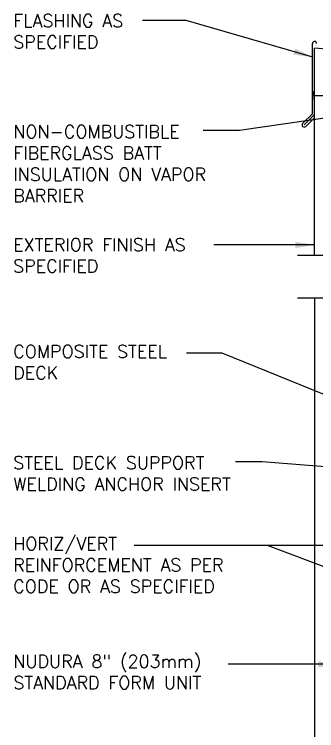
# Model space of a CAD drawing. Header units: inches. Extents: x 223.5 to 274.3, y 227.7 to 302.2.
# Drawn here: x 223.52 to 241.21, y 260.2 to 302.18 of the extents above; entities that cross this region are included whole.
import ezdxf

# ---------------------------------------------------------------- set-up
doc = ezdxf.new("R2010")
doc.units = ezdxf.units.IN
doc.header["$LTSCALE"] = 0.5
doc.header["$MEASUREMENT"] = 0
for name, color, linetype in [('HATCH', 12, 'Continuous'), ('LINE9', 9, 'Continuous'), ('TEXT', 4, 'Continuous')]:
    doc.layers.add(name, color=color, linetype=linetype)
doc.styles.add('DIM', font='romans.shx', dxfattribs={"width": 0.7})
doc.styles.add('ROMANS', font='romans.shx', dxfattribs={"height": 1.125})
doc.dimstyles.new('ext_12', dxfattribs={"dimscale": 12, "dimtxt": 0.09375, "dimasz": 0.09375, "dimexe": 0.09375, "dimexo": 0.0625, "dimgap": 0.0625, "dimtad": 1, "dimdec": 1, "dimzin": 3, "dimdsep": 46, "dimlunit": 4, "dimtxsty": 'DIM', "dimcen": 0.09, "dimdle": 0.09375, "dimclrt": 4, "dimadec": 0, "dimazin": 0, "dimtfac": 1, "dimtdec": 1, "dimtmove": 2, "dimatfit": 3, "dimfxl": 1, "dimfrac": 2, "dimtolj": 1, "dimtzin": 0, "dimarcsym": 0})

msp = doc.modelspace()

# ---------------------------------------------------------------- linework, layer by layer
at = {"layer": 'HATCH'}
for p, q in [((240.96, 296.353), (240.96, 300.465)), ((241.085, 296.302), (241.085, 300.206)), ((243.489, 299.996), (241.085, 300.206)), ((240.96, 296.353), (240.391, 295.785)), ((241.085, 296.302), (240.479, 295.696)), ((241.035, 296.075), (240.568, 295.608))]:
    msp.add_line(p, q, dxfattribs=at)
for centre, start, end in [((241.085, 300.465), 0, 180), ((240.479, 295.696), 135, 315)]:
    msp.add_arc(centre, 0.125, start, end, dxfattribs=at)
at = {"layer": 'LINE9'}
for p, q in [((241.04, 297.427), (241.04, 297.677)), ((241.04, 297.427), (242.886, 297.427)), ((241.04, 297.427), (241.04, 297.177)), ((241.085, 288.066), (241.085, 296.302)), ((240.085, 288.066), (247.241, 288.066)), ((240.085, 285.566), (247.241, 285.566)), ((241.085, 285.566), (241.085, 247.009))]:
    msp.add_line(p, q, dxfattribs=at)

# ---------------------------------------------------------------- texts
at = {"layer": 'TEXT', "char_height": 0.75, "attachment_point": 1, "style": 'ROMANS'}
for s, insert, width in [('FLASHING AS \\PSPECIFIED', (223.458, 302.182), 8.7776), ('NON-COMBUSTIBLE\\PFIBERGLASS BATT INSULATION ON VAPOR BARRIER', (223.458, 295.676), 12.44051), ('EXTERIOR FINISH AS SPECIFIED', (223.452, 289.051), 12.44051), ('COMPOSITE STEEL DECK', (223.455, 282.795), 10.99211), ('STEEL DECK SUPPORT WELDING ANCHOR INSERT', (223.455, 276.275), 14.65126), ('HORIZ/VERT REINFORCEMENT AS PER CODE OR AS SPECIFIED', (223.455, 271.532), 14.65126), ('NUDURA 8" (203mm) STANDARD FORM UNIT', (223.463, 264.633), 13.12656)]:
    msp.add_mtext(s, dxfattribs=dict(at, insert=insert, width=width))

# ---------------------------------------------------------------- leaders
at = {"layer": 'TEXT'}
for points, override in [([(240.984, 299.677), (233.581, 301.829), (231.02, 301.829)], {"dimgap": 0.0625, "dimtad": 0}), ([(245.069, 296.582), (236.697, 295.381), (234.577, 295.381)], {"dimtad": 0}), ([(251.041, 276.063), (235.676, 282.316), (233.592, 282.316)], {"dimgap": 0.0625, "dimtad": 0}), ([(249.227, 275.063), (238.021, 275.96), (236.453, 275.96)], {"dimgap": 0.0625, "dimtad": 0}), ([(247.211, 271.056), (230.536, 271.052)], {"dimgap": 0.0625, "dimtad": 0}), ([(248.151, 267.326), (238.326, 271.052), (230.536, 271.052)], {"dimgap": 0.0625, "dimtad": 0}), ([(242.425, 264.087), (236.027, 264.087)], {"dimgap": 0.0625, "dimtad": 0})]:
    msp.add_leader(points, dimstyle='ext_12', override=override, dxfattribs=at)
at = {"layer": 'TEXT', "color": 4}
msp.add_leader([(241.085, 288.665), (235.196, 288.665)], dimstyle='ext_12', override={"dimgap": 0.0625, "dimtad": 0}, dxfattribs=at)

doc.saveas('drawing.dxf')
